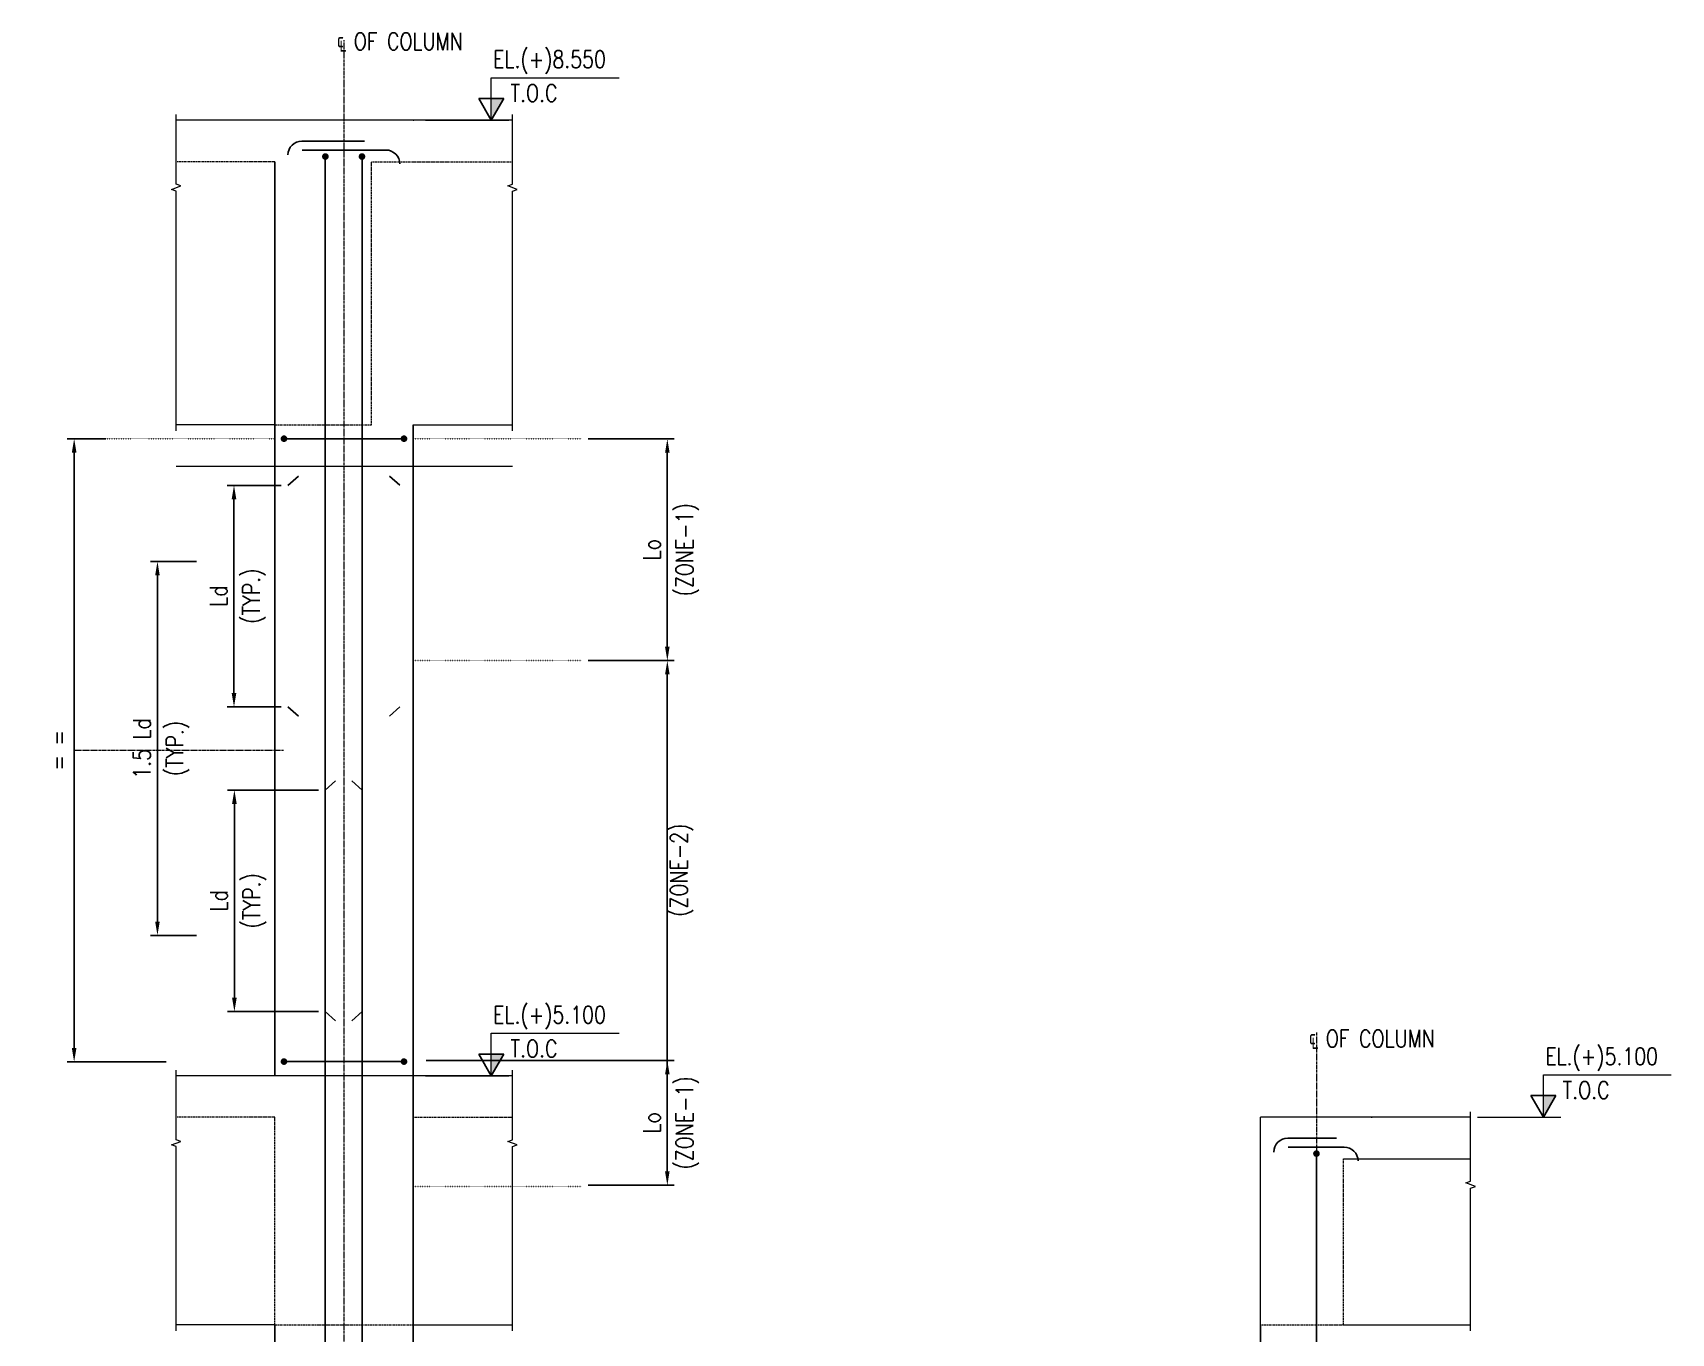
# Model space of a CAD drawing. Header units: millimetres. Extents: x -569190 to 711171, y 227905 to 729063.
# Drawn here: x 145087 to 151005, y 322021 to 326716 of the extents above; entities that cross this region are included whole.
import ezdxf
from ezdxf.enums import TextEntityAlignment as Align

# ---------------------------------------------------------------- set-up
doc = ezdxf.new("R2010")
doc.units = ezdxf.units.MM
doc.header["$LTSCALE"] = 15
for name, pattern in [('CENTER', [2, 1.25, -0.25, 0.25, -0.25]), ('DOT', [6.35, 0, -6.35]), ('HIDDEN', [0.375, 0.25, -0.125])]:
    doc.linetypes.add(name, pattern=pattern)
for name, color, linetype in [('2C', 1, 'Continuous'), ('S-ANNO-SYMB', 3, 'Continuous'), ('S-ANNO-TEXT-T250', 3, 'Continuous'), ('S-REIN-CON4', 4, 'Continuous')]:
    doc.layers.add(name, color=color, linetype=linetype)
for name, color, linetype, lineweight in [('S-ANNO-TEXT-T300', 3, 'Continuous', 30), ('S-BEAM-HID2', 1, 'HIDDEN', 20), ('S-GRID-LINE', 1, 'CENTER', 20), ('S-SEC-CON2', 1, 'Continuous', 20), ('S_DIM', 1, 'Continuous', 20)]:
    doc.layers.add(name, color=color, linetype=linetype, lineweight=lineweight)
doc.styles.add('Romans', font='romans.shx', dxfattribs={"width": 0.8})
doc.styles.add('T300-SCALE1', font='romans.shx', dxfattribs={"width": 0.8, "height": 3})
doc.dimstyles.new('SCALE-50', dxfattribs={"dimscale": 50, "dimtxt": 2.5, "dimasz": 2, "dimexe": 1, "dimexo": 1, "dimgap": 1, "dimtad": 1, "dimdec": 0, "dimzin": 1, "dimdsep": 46, "dimtxsty": 'Romans', "dimblk": 'OBLIQUE', "dimcen": -3, "dimdle": 1, "dimclrd": 256, "dimclre": 256, "dimclrt": 3, "dimadec": 0, "dimazin": 0, "dimtfac": 1, "dimtdec": 0, "dimtmove": 0, "dimatfit": 3, "dimfxl": 1, "dimtvp": 2, "dimtolj": 1, "dimtzin": 0, "dimarcsym": 2})

# ---------------------------------------------------------------- blocks, each defined once
blk = doc.blocks.new('*U55')
at = {"color": 1, "lineweight": 9}
for p, q in [((0, 736), (2217, 736)), ((0, 0), (0, 736)), ((-1140, 0), (306, 0))]:
    blk.add_line(p, q, dxfattribs=at)
for p, q in [((-217, 375), (217, 375)), ((0, 0), (-217, 375)), ((0, 0), (217, 375))]:
    blk.add_line(p, q)
blk.add_solid([(0, 0), (217, 375), (0, 375)])
at = {"layer": 'S-ANNO-TEXT-T300', "style": 'T300-SCALE1', "width": 0.8}
for tag, p in [('DRAWING_TITLE', (34, 1056)), ('SCALE_TEXT', (336, 471))]:
    blk.add_attdef(tag, text='', height=300, dxfattribs=at).set_placement(p, align=Align.MIDDLE_LEFT)
blk = doc.blocks.new('*U39')
at = {"const_width": 0.5}
blk.add_lwpolyline([(-0.25, 0.5, 1), (0.25, 0.5, 1)], format="xyb", close=True, dxfattribs=at)
blk = doc.blocks.new('*D165')
at = {"layer": 'S_DIM', "lineweight": -2, "transparency": 16777216}
for p, q in [((145350.3, 325250.9), (145211.4, 325250.9)), ((145236.4, 323050.9), (145236.4, 325200.9)), ((145568.2, 323000.9), (145211.4, 323000.9))]:
    blk.add_line(p, q, dxfattribs=at)
at = {"layer": 'S_DIM', "transparency": 16777216}
for points in [[(145228, 325200.9), (145244.7, 325200.9), (145236.4, 325250.9)], [(145228, 323050.9), (145244.7, 323050.9), (145236.4, 323000.9)]]:
    blk.add_solid(points, dxfattribs=at)
at = {"layer": 'S_DIM', "color": 3, "transparency": 16777216, "insert": (145180.1, 324125.9), "char_height": 62.5, "attachment_point": 5, "rotation": 90, "style": 'Romans'}
blk.add_mtext('\\A1;= =', dxfattribs=at)
blk = doc.blocks.new('*D166')
at = {"layer": 'S_DIM', "lineweight": -2, "transparency": 16777216}
for p, q in [((145677.8, 324807.4), (145512.3, 324807.4)), ((145537.3, 324757.4), (145537.3, 323507.4)), ((145677.8, 323457.4), (145512.3, 323457.4))]:
    blk.add_line(p, q, dxfattribs=at)
at = {"layer": 'S_DIM', "transparency": 16777216}
for points in [[(145529, 324757.4), (145545.6, 324757.4), (145537.3, 324807.4)], [(145529, 323507.4), (145545.6, 323507.4), (145537.3, 323457.4)]]:
    blk.add_solid(points, dxfattribs=at)
at = {"layer": 'S_DIM', "color": 3, "transparency": 16777216, "char_height": 62.5, "attachment_point": 5, "rotation": 90, "style": 'Romans'}
for s, insert in [('\\A1;1.5 Ld', (145481.1, 324132.4)), ('\\A1;(TYP.)', (145609.9, 324132.4))]:
    blk.add_mtext(s, dxfattribs=dict(at, insert=insert))
blk = doc.blocks.new('*D167')
at = {"layer": 'S_DIM', "lineweight": -2, "transparency": 16777216}
for p, q in [((146118.5, 323982.4), (145790.2, 323982.4)), ((145815.2, 323932.4), (145815.2, 323232.4)), ((146118.5, 323182.4), (145790.2, 323182.4))]:
    blk.add_line(p, q, dxfattribs=at)
at = {"layer": 'S_DIM', "transparency": 16777216}
for points in [[(145806.9, 323932.4), (145823.5, 323932.4), (145815.2, 323982.4)], [(145806.9, 323232.4), (145823.5, 323232.4), (145815.2, 323182.4)]]:
    blk.add_solid(points, dxfattribs=at)
at = {"layer": 'S_DIM', "color": 3, "transparency": 16777216, "char_height": 62.5, "width": 40.181, "attachment_point": 5, "rotation": 90, "style": 'Romans'}
for s, insert in [('\\A1;(TYP.)', (145887.8, 323582.4)), ('\\A1;Ld', (145758.9, 323582.4))]:
    blk.add_mtext(s, dxfattribs=dict(at, insert=insert))
blk = doc.blocks.new('*D168')
at = {"layer": 'S_DIM', "lineweight": -2, "transparency": 16777216}
for p, q in [((145983.8, 325082.4), (145788.8, 325082.4)), ((145813.8, 325032.4), (145813.8, 324332.4)), ((145983.8, 324282.4), (145788.8, 324282.4))]:
    blk.add_line(p, q, dxfattribs=at)
at = {"layer": 'S_DIM', "transparency": 16777216}
for points in [[(145805.4, 325032.4), (145822.1, 325032.4), (145813.8, 325082.4)], [(145805.4, 324332.4), (145822.1, 324332.4), (145813.8, 324282.4)]]:
    blk.add_solid(points, dxfattribs=at)
at = {"layer": 'S_DIM', "color": 3, "transparency": 16777216, "char_height": 62.5, "attachment_point": 5, "rotation": 90, "style": 'Romans'}
for s, insert in [('\\A1;(TYP.)', (145886.4, 324682.4)), ('\\A1;Ld', (145757.5, 324682.4))]:
    blk.add_mtext(s, dxfattribs=dict(at, insert=insert))
blk = doc.blocks.new('*D155')
at = {"layer": 'S_DIM', "lineweight": -2, "transparency": 16777216}
for p, q in [((147092.9, 325249.9), (147404.1, 325249.9)), ((147379.1, 324499.9), (147379.1, 325199.9)), ((147092.9, 324449.9), (147404.1, 324449.9))]:
    blk.add_line(p, q, dxfattribs=at)
at = {"layer": 'S_DIM', "transparency": 16777216}
for points in [[(147370.8, 325199.9), (147387.4, 325199.9), (147379.1, 325249.9)], [(147370.8, 324499.9), (147387.4, 324499.9), (147379.1, 324449.9)]]:
    blk.add_solid(points, dxfattribs=at)
at = {"layer": 'S_DIM', "color": 3, "transparency": 16777216, "char_height": 62.5, "attachment_point": 5, "rotation": 90, "style": 'Romans'}
for s, insert in [('\\A1;(ZONE-1)', (147451.7, 324849.9)), ('\\A1;Lo', (147322.9, 324849.9))]:
    blk.add_mtext(s, dxfattribs=dict(at, insert=insert))
blk = doc.blocks.new('*D156')
at = {"layer": 'S_DIM', "lineweight": -2, "transparency": 16777216}
for p, q in [((146508.3, 323005.6), (147404.1, 323005.6)), ((147379.1, 322605.6), (147379.1, 322955.6)), ((147092.9, 322555.6), (147404.1, 322555.6))]:
    blk.add_line(p, q, dxfattribs=at)
at = {"layer": 'S_DIM', "transparency": 16777216}
for points in [[(147370.8, 322955.6), (147387.4, 322955.6), (147379.1, 323005.6)], [(147370.8, 322605.6), (147387.4, 322605.6), (147379.1, 322555.6)]]:
    blk.add_solid(points, dxfattribs=at)
at = {"layer": 'S_DIM', "color": 3, "transparency": 16777216, "char_height": 62.5, "attachment_point": 5, "rotation": 90, "style": 'Romans'}
for s, insert in [('\\A1;(ZONE-1)', (147451.7, 322780.6)), ('\\A1;Lo', (147322.9, 322780.6))]:
    blk.add_mtext(s, dxfattribs=dict(at, insert=insert))
blk = doc.blocks.new('*D157')
at = {"layer": 'S_DIM', "lineweight": -2, "transparency": 16777216}
for p, q in [((147117.9, 324449.9), (147404.1, 324449.9)), ((147379.1, 324399.9), (147379.1, 322605.6)), ((147117.9, 322555.6), (147404.1, 322555.6))]:
    blk.add_line(p, q, dxfattribs=at)
at = {"layer": 'S_DIM', "transparency": 16777216}
for points in [[(147370.8, 324399.9), (147387.4, 324399.9), (147379.1, 324449.9)], [(147370.8, 322605.6), (147387.4, 322605.6), (147379.1, 322555.6)]]:
    blk.add_solid(points, dxfattribs=at)
at = {"layer": 'S_DIM', "color": 3, "transparency": 16777216, "insert": (147379.1, 323692.9), "char_height": 62.5, "attachment_point": 5, "rotation": 90, "style": 'Romans'}
blk.add_mtext('\\A1;\\P(ZONE-2)', dxfattribs=at)

msp = doc.modelspace()

# ---------------------------------------------------------------- linework, layer by layer
at = {"layer": '2C'}
for p, q in [((145960.8, 322950.9, 0), (145960.8, 326250.9, 0)), ((146460.8, 318700.9), (146460.8, 325300.9, 0)), ((145960.8, 318700.9, 0), (145960.8, 322050.9, 0)), ((149522, 318700.9, 0), (149522, 322050.9, 0))]:
    msp.add_line(p, q, dxfattribs=at)
at = {"layer": '2C', "linetype": 'DOT', "ltscale": 0.01}
for p, q in [((145337.3, 325250.9, 1.3), (145960.8, 325250.9, 0)), ((147067.9, 325249.9, 1.1), (146460.8, 325249.9, 1.1)), ((147067.9, 324449.9, 1.1), (146460.8, 324449.9, 1.1)), ((147067.9, 322550.9, 0.5), (146460.8, 322550.9, 0.5))]:
    msp.add_line(p, q, dxfattribs=at)
at = {"layer": 'S-BEAM-HID2'}
for p, q in [((145960.8, 326250.9, 0), (145605, 326250.9, 0)), ((146310.8, 326250.9, 0), (146819.6, 326250.9, 0)), ((146310.8, 325300.9, 0), (146310.8, 326250.9, 0)), ((145960.8, 325300.9, 0), (146310.8, 325300.9, 0)), ((145960.8, 322800.9), (145605, 322800.9)), ((145960.8, 322050.9), (145960.8, 322800.9, 0)), ((146460.8, 322800.9), (146819.6, 322800.9)), ((146460.8, 322050.9), (146460.8, 322800.9, 0)), ((149822, 322050.9), (149822, 322650.9, 0)), ((145960.8, 322050.9, 0), (146460.8, 322050.9)), ((149522, 322050.9, 0), (149822, 322050.9))]:
    msp.add_line(p, q, dxfattribs=at)
at = {"layer": 'S-GRID-LINE', "color": 8, "ltscale": 0.5}
for p, q in [((146212.3, 314521, 0), (146212.3, 326689.5, 0)), ((145236.4, 324125.9, 0), (145993.1, 324125.9, 0)), ((149723.5, 323106.5, 0), (149723.5, 317715.4, 0))]:
    msp.add_line(p, q, dxfattribs=at)
at = {"layer": 'S-REIN-CON4', "color": 4}
for p, q in [((146143.5, 314831.5, 1.1), (146143.5, 326257.2, 1.1)), ((146276.7, 314831.5, 1.1), (146276.7, 326257.2, 1.1)), ((145994.4, 325250.9, -0.9), (146432.3, 325250.9, -2)), ((146008.8, 325082.4, 1.6), (146046.4, 325115.5, 1.6)), ((146412.8, 325082.6, 0.3), (146375.3, 325115.6, 0.3)), ((146008.8, 324282.4, 1.6), (146046.4, 324249.4, 1.6)), ((146412.8, 324282.4, 1.6), (146375.3, 324249.4, 1.6)), ((146181, 324015.5, 1.1), (146143.5, 323982.4, 1.1)), ((146239.2, 324015.5, 1), (146276.7, 323982.4, 1)), ((146181, 323149.4, 1.1), (146143.5, 323182.4, 1.1)), ((146239.2, 323149.4, 1), (146276.7, 323182.4, 1)), ((145994.4, 323001.9, -2), (146432.3, 323001.9, -3.1)), ((149723.5, 314831.5, 2.3), (149723.5, 322657.2, 2.3))]:
    msp.add_line(p, q, dxfattribs=at)
at = {"layer": 'S-REIN-CON4', "color": 4, "elevation": 0}
for points in [[(146008.8, 326275.5), (146008.8, 326275.5, -0.414214), (146058.8, 326325.5), (146285.3, 326325.5)], [(146412.8, 326243.2), (146412.8, 326243.2, 0.414214), (146362.8, 326293.2), (146060.4, 326293.2)], [(149570, 322675.5), (149570, 322675.5, -0.414214), (149620, 322725.5), (149796.4, 322725.5)], [(149874, 322643.2), (149874, 322643.2, 0.414214), (149824, 322693.2), (149621.6, 322693.2)]]:
    msp.add_lwpolyline(points, format="xyb", dxfattribs=at)
at = {"layer": 'S-REIN-CON4', "color": 4, "extrusion": (1, -6.45303e-11, 0)}
for points in [[(326275.5, 0), (314854.8, 1.1)], [(322675.5, 0), (314854.8, 1.1)]]:
    msp.add_lwpolyline(points, dxfattribs=at)
at = {"layer": 'S-REIN-CON4', "color": 4, "extrusion": (-1, -6.45303e-11, 0)}
for points in [[(-326245.2, 0), (-314854.8, 1.1)], [(-322645.2, -1.1), (-314854.8, 0)]]:
    msp.add_lwpolyline(points, dxfattribs=at)
at = {"layer": 'S-SEC-CON2'}
for p, q in [((146819.6, 326400.9, 0), (145605, 326400.9, 0)), ((146460.8, 326400.9, 0), (146463.7, 326400.9, 0)), ((145963.7, 325300.9, 0), (145605, 325300.9, 0)), ((146460.8, 325300.9, 0), (146819.6, 325300.9, 0)), ((146819.6, 325150.9), (145605, 325150.9)), ((146819.6, 322950.9), (145605, 322950.9)), ((146460.8, 322950.9), (146463.7, 322950.9)), ((150280.8, 322800.9), (149522, 322800.9)), ((149522, 322050.9), (149522, 322800.9, 0)), ((149922, 322800.9), (149924.9, 322800.9)), ((149822, 322650.9, 0), (150280.8, 322650.9, 0)), ((145960.8, 322050.9, 0), (145605, 322050.9, 0)), ((146460.8, 322050.9, 0), (146819.6, 322050.9, 0)), ((149822, 322050.9), (150280.8, 322050.9)), ((150280.8, 322050.9, 0), (150280.8, 322050.9, 0))]:
    msp.add_line(p, q, dxfattribs=at)
at = {"layer": 'S-SEC-CON2', "elevation": 0}
for points in [[(145605, 325279.6), (145605, 326145), (145587.8, 326151.2), (145622.1, 326163.7), (145605, 326170), (145605, 326420.9)], [(146819.6, 325279.6), (146819.6, 326145), (146836.8, 326151.2), (146802.4, 326163.7), (146819.6, 326170), (146819.6, 326420.9)]]:
    msp.add_lwpolyline(points, dxfattribs=at)
at = {"layer": 'S-SEC-CON2'}
for points in [[(145605, 322029.6), (145605, 322695), (145587.8, 322701.2), (145622.1, 322713.7), (145605, 322720), (145605, 322970.9)], [(146819.6, 322029.6), (146819.6, 322695), (146836.8, 322701.2), (146802.4, 322713.7), (146819.6, 322720), (146819.6, 322970.9)], [(150280.8, 322029.6), (150280.8, 322545), (150298, 322551.2), (150263.6, 322563.7), (150280.8, 322570), (150280.8, 322820.9)]]:
    msp.add_lwpolyline(points, dxfattribs=at)

# ---------------------------------------------------------------- block references
at = {"layer": 'S-ANNO-SYMB', "xscale": 0.2083333333333333, "yscale": 0.2083333333333333, "zscale": 0.2083333333333333}
for p, values in [((146742.9, 326400.9, 0), {'SCALE_TEXT': 'T.O.C', 'DRAWING_TITLE': 'EL.(+)8.550'}), ((146742.9, 322950.9), {'SCALE_TEXT': 'T.O.C', 'DRAWING_TITLE': 'EL.(+)5.100'}), ((150543.5, 322800.9), {'SCALE_TEXT': 'T.O.C', 'DRAWING_TITLE': 'EL.(+)5.100'})]:
    msp.add_blockref('*U55', p, dxfattribs=at).add_auto_attribs(values)
at = {"layer": 'S-REIN-CON4', "color": 4, "yscale": 24, "zscale": 24, "rotation": 180}
for p, xscale in [((146143.9, 326281.6, 1.1), 24), ((146276.1, 326281.6, 1.1), -24), ((145994.4, 325262.9, -1.5), -24), ((146427.8, 325262.9, -1.5), 24), ((145994.4, 323013.9, -2.6), -24), ((146427.8, 323013.9, -2.6), 24), ((149723.9, 322681.6, 2.3), 24)]:
    msp.add_blockref('*U39', p, dxfattribs=dict(at, xscale=xscale))

# ---------------------------------------------------------------- texts
at = {"layer": 'S-ANNO-TEXT-T250', "style": 'Romans', "width": 0.8}
for p in [(146185.6, 326654, 0), (149696.8, 323054, 0)]:
    msp.add_text('℄ OF COLUMN', height=62.5, dxfattribs=at).set_placement(p)

# ---------------------------------------------------------------- dimensions: what is measured, and where the dimension line sits
at = {"layer": 'S_DIM'}
for base, p1, p2, angle, text, picture, middle in [((145236.4, 325250.9, 0), (145593.2, 323000.9), (145375.3, 325250.9, 1.2), 90, '= =', '*D165', (145180.1, 324125.9, 0)), ((147379.1, 325249.9, 0.6), (147067.9, 324449.9, 1.1), (147067.9, 325249.9, 1.1), 270, 'Lo\\X(ZONE-1)', '*D155', (147379.1, 324849.9, 0.6)), ((145813.8, 324282.4, 1.6), (146008.8, 325082.4, 1.6), (146008.8, 324282.4, 0.4), 90, 'Ld\\X(TYP.)', '*D168', (145813.8, 324682.4, 1.6)), ((145537.3, 323457.4, 1.6), (145702.8, 324807.4, 1.6), (145702.8, 323457.4, 1.6), 90, '1.5 Ld\\X(TYP.)', '*D166', (145537.3, 324132.4, 1.6)), ((145815.2, 323182.4, 0.6), (146143.5, 323982.4, 1.1), (146143.5, 323182.4, 1.1), 90, 'Ld\\X(TYP.)', '*D167', (145815.2, 323582.4, 0.6)), ((147379.1, 323005.6, 0.6), (147067.9, 322555.6, 1.1), (146483.3, 323005.6, 1.1), 90, 'Lo\\X(ZONE-1)', '*D156', (147379.1, 322780.6, 0.6))]:
    dim = msp.add_linear_dim(base=base, p1=p1, p2=p2, angle=angle, text=text, dimstyle='SCALE-50', override={"dimscale": 25, "dimsah": 1}, dxfattribs=at)
    dim.commit()
    dim.dimension.update_dxf_attribs({"geometry": picture, "text_midpoint": middle})
dim = msp.add_linear_dim(base=(147379.1, 322555.6, 1.1), p1=(147092.9, 324449.9, 0.6), p2=(147092.9, 322555.6, 0.6), angle=90, text='\\X(ZONE-2)', dimstyle='SCALE-50', override={"dimscale": 25, "dimsah": 1}, dxfattribs=at)
dim.commit()
dim.dimension.update_dxf_attribs({"geometry": '*D157', "text_midpoint": (147379.1, 323692.9, 1.1), "dimtype": 160})

doc.saveas('drawing.dxf')
